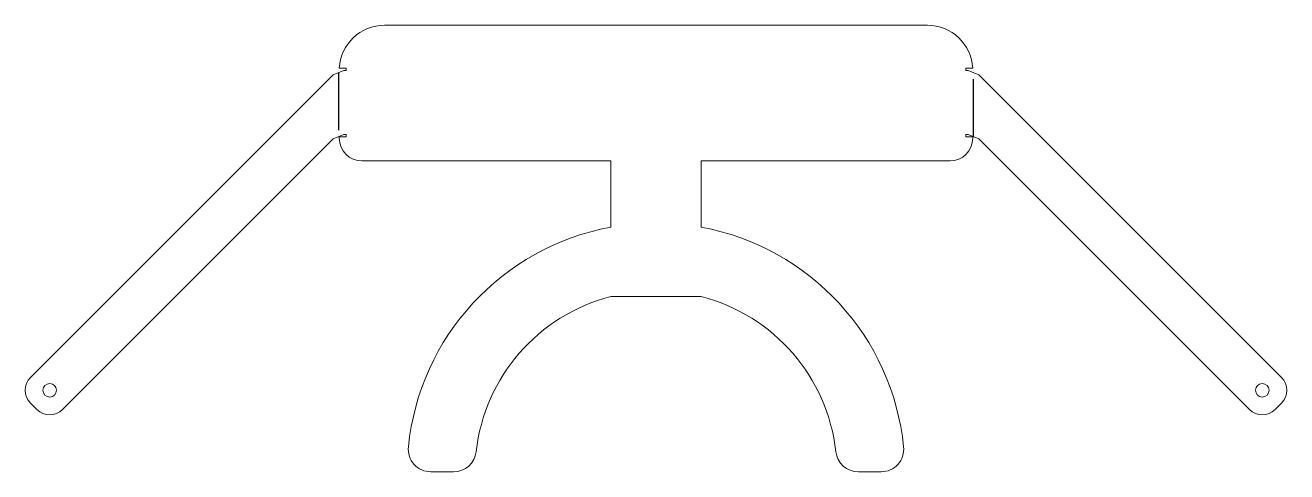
# Model space of a CAD drawing. Header units: millimetres. Extents: x -139 to 139, y -69 to 30.
import ezdxf

# ---------------------------------------------------------------- set-up
doc = ezdxf.new("R2010")
doc.units = ezdxf.units.MM
doc.linetypes.add('CENTERX2', pattern=[20.32, 12.7, -2.54, 2.54, -2.54])

msp = doc.modelspace()

# ---------------------------------------------------------------- linework, layer by layer
at = {"color": 7, "linetype": 'Continuous', "lineweight": 15}
for p, q in [((60.01, 30), (-60.01, 30)), ((-71.36, 19), (-69, 20)), ((-68.5, 20.5), (-70, 20.5)), ((-69, 20), (-68.5, 20)), ((-68.5, 20), (-68.5, 20.5)), ((70, 20.5), (68.5, 20.5)), ((68.5, 20.5), (68.5, 20)), ((68.5, 20), (69, 20)), ((69, 20), (71.36, 19)), ((-138.24, -47.88), (-71.36, 19)), ((71.36, 19), (138.24, -47.88)), ((-69, 5.86), (-71.36, 4.86)), ((-68.5, 5.86), (-69, 5.86)), ((-68.5, 5.36), (-68.5, 5.86)), ((69, 5.86), (68.5, 5.86)), ((68.5, 5.86), (68.5, 5.36)), ((71.36, 4.86), (69, 5.86)), ((-71.36, 4.86), (-131.17, -54.95)), ((-70, 5.36), (-68.5, 5.36)), ((-70, 5.36), (-70, 5)), ((68.5, 5.36), (70, 5.36)), ((70, 5), (70, 5.36)), ((131.17, -54.95), (71.36, 4.86)), ((-10, 0), (-65, 0)), ((-10, -14.65), (-10, 0)), ((65, 0), (10, 0)), ((10, 0), (10, -14.65)), ((-10, -30), (10, -30)), ((-136.82, -54.95), (-138.24, -53.54)), ((138.24, -53.54), (136.82, -54.95)), ((-49.75, -68.73), (-44.72, -68.73)), ((44.72, -68.73), (49.75, -68.73))]:
    msp.add_line(p, q, dxfattribs=at)
at = {"color": 7, "linetype": 'CENTERX2'}
for p, q in [((-70.18, 19.5), (-70.18, 5.36)), ((70.18, 5.36), (70.18, 19.5))]:
    msp.add_line(p, q, dxfattribs=at)
at = {"color": 7, "linetype": 'Continuous', "lineweight": 15}
for centre in [(-134, -50.71), (134, -50.71)]:
    msp.add_circle(centre, 1.5, dxfattribs=at)
for centre, radius, start, end in [((-60.01, 20), 10, 90, 177.134), ((60.01, 20), 10, 2.866, 90), ((-65, 5), 5, 180, 270), ((65, 5), 5, 270, 0), ((0, -68.73), 55, 100.4757, 174.2608), ((0, -68.73), 55, 5.7392, 79.5243), ((0, -68.73), 40, 104.4775, 173.6206), ((0, -68.73), 40, 6.3794, 75.5225), ((-135.41, -50.71), 4, 135, 225), ((135.41, -50.71), 4, 315, 45), ((-134, -52.12), 4, 225, 315), ((134, -52.12), 4, 225, 315), ((-49.75, -63.73), 5, 174.2608, 270), ((49.75, -63.73), 5, 270, 5.7392), ((-44.72, -63.73), 5, 270, 353.6206), ((44.72, -63.73), 5, 186.3794, 270)]:
    msp.add_arc(centre, radius, start, end, dxfattribs=at)

doc.saveas('drawing.dxf')
